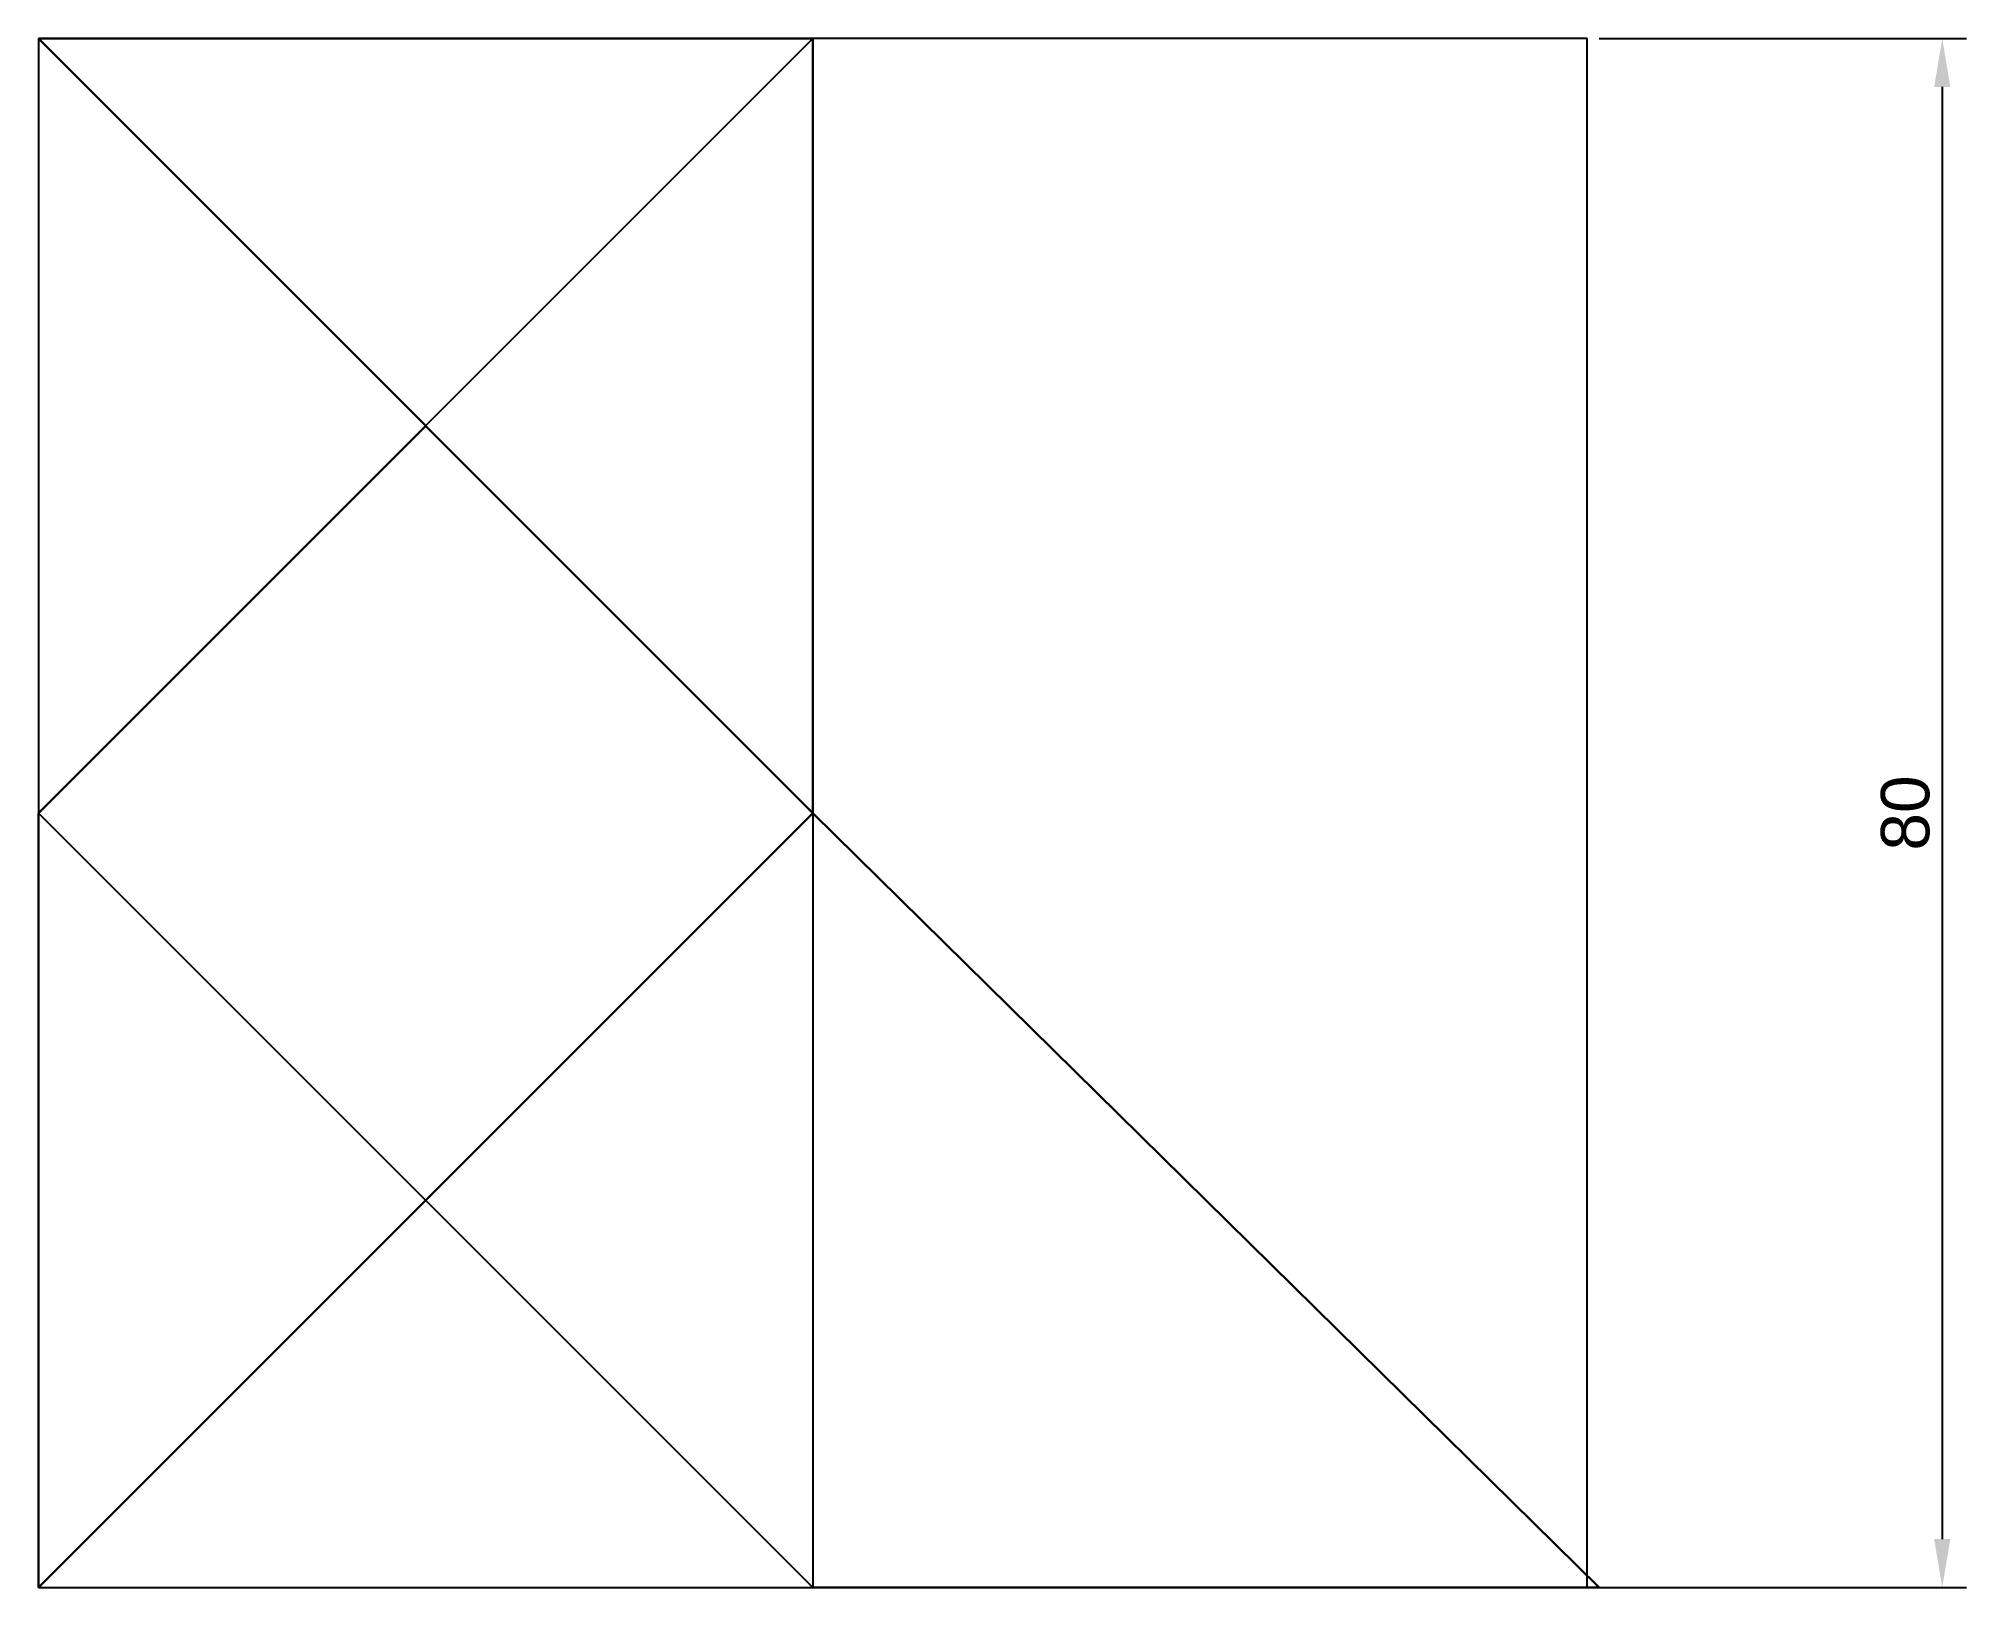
# Model space of a CAD drawing. Extents: x 1476.3 to 1575.9, y 691.6 to 771.6.
import ezdxf

# ---------------------------------------------------------------- set-up
doc = ezdxf.new("R2010")
doc.units = 12
doc.layers.get('0').update_dxf_attribs({"lineweight": 30})
doc.layers.add('cotas', color=7, linetype='Continuous')
doc.styles.get("Standard").update_dxf_attribs({"font": 'ARIAL.TTF'})
doc.dimstyles.new('ISO-25', dxfattribs={"dimtxt": 2.5, "dimasz": 2.5, "dimexe": 1.25, "dimexo": 0.625, "dimtad": 1, "dimtxsty": 'Standard', "dimcen": 2.5, "dimadec": 0, "dimazin": 0, "dimtfac": 1, "dimtmove": 0, "dimatfit": 3, "dimfxl": 1, "dimarcsym": 0})

# ---------------------------------------------------------------- blocks, each defined once
blk = doc.blocks.new('*D8')
at = {"layer": 'cotas', "color": 0, "lineweight": -2}
for p, q in [((1556.907, 771.582), (1575.876, 771.582)), ((1574.626, 769.082), (1574.626, 694.082)), ((1556.907, 691.582), (1575.876, 691.582))]:
    blk.add_line(p, q, dxfattribs=at)
at = {"layer": 'cotas', "color": 0}
for points in [[(1574.21, 769.082), (1575.043, 769.082), (1574.626, 771.582)], [(1574.21, 694.082), (1575.043, 694.082), (1574.626, 691.582)]]:
    blk.add_solid(points, dxfattribs=at)
at = {"layer": 'Defpoints', "color": 0}
for p in [(1556.282, 771.582), (1556.282, 691.582), (1574.626, 691.582)]:
    blk.add_point(p, dxfattribs=at)
at = {"layer": 'cotas', "color": 0, "insert": (1572.725, 731.582), "char_height": 2.5, "attachment_point": 5, "rotation": 90}
blk.add_mtext('80', dxfattribs=at)

msp = doc.modelspace()

# ---------------------------------------------------------------- linework, layer by layer
for p, q in [((1476.282, 771.582), (1516.282, 771.582)), ((1516.282, 731.582), (1476.282, 771.582)), ((1516.282, 771.582), (1516.282, 731.582)), ((1476.282, 731.582), (1496.282, 751.582)), ((1476.282, 691.582), (1476.282, 731.582)), ((1476.282, 691.582), (1516.282, 731.582)), ((1516.282, 731.582), (1556.907, 691.582)), ((1556.907, 691.582), (1516.282, 691.582))]:
    msp.add_line(p, q)
at = {"layer": 'cotas'}
for p, q in [((1556.282, 771.582), (1476.282, 771.582)), ((1476.282, 771.582), (1476.282, 691.582)), ((1476.282, 771.582), (1516.282, 731.582)), ((1476.282, 731.582), (1516.282, 771.582)), ((1516.282, 771.582), (1516.282, 691.582)), ((1556.282, 691.582), (1556.282, 771.582)), ((1516.282, 731.582), (1476.282, 691.582)), ((1516.282, 691.582), (1476.282, 731.582)), ((1476.282, 691.582), (1556.282, 691.582))]:
    msp.add_line(p, q, dxfattribs=at)

# ---------------------------------------------------------------- dimensions: what is measured, and where the dimension line sits
dim = msp.add_linear_dim(base=(1574.626, 691.582), p1=(1556.282, 771.582), p2=(1556.282, 691.582), angle=90, dimstyle='ISO-25', dxfattribs=at)
dim.commit()
dim.dimension.update_dxf_attribs({"geometry": '*D8', "text_midpoint": (1572.725, 731.582)})

doc.saveas('drawing.dxf')
